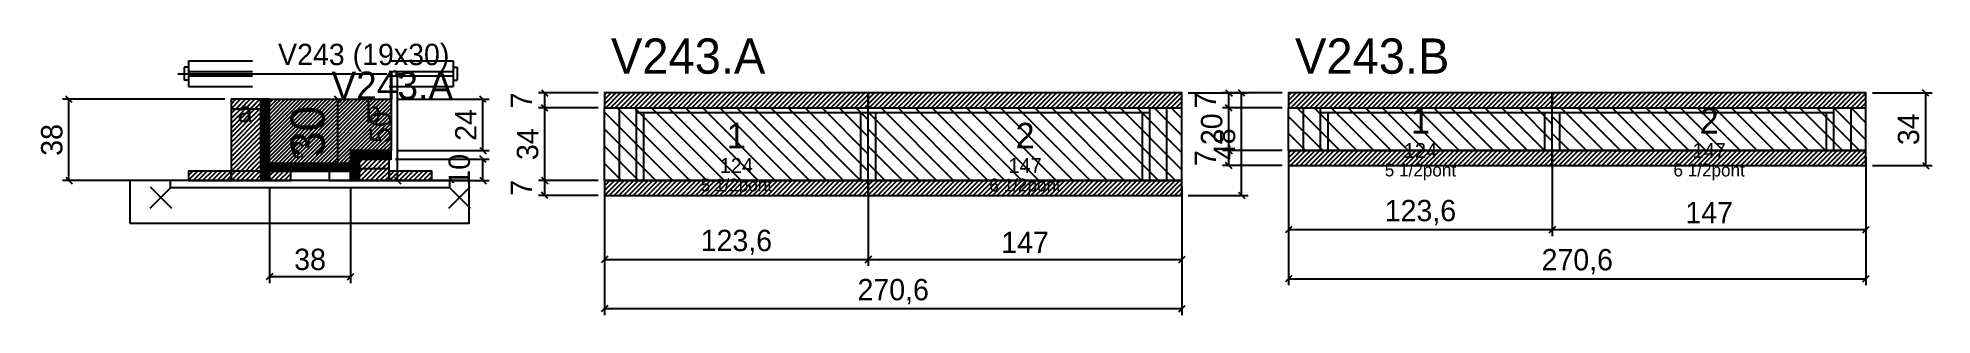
# Model space of a CAD drawing. Extents: x -69 to 819, y -97 to 33.
import ezdxf
from ezdxf.enums import TextEntityAlignment as Align

# ---------------------------------------------------------------- set-up
doc = ezdxf.new("R2010")
doc.units = 0
for name, color, linetype in [('5', 5, 'Continuous'), ('barrote', 126, 'Continuous'), ('CONCRETO', 251, 'Continuous'), ('COTA', 241, 'Continuous'), ('Cota Seção (2x)', 241, 'Continuous'), ('detalhes', 7, 'Continuous'), ('Hachura', 251, 'Continuous'), ('Madeira', 126, 'Continuous'), ('NOMENCLATURA', 7, 'Continuous'), ('Painéis', 200, 'Continuous'), ('presilha', 224, 'Continuous'), ('Reaproveitamento', 30, 'Continuous'), ('SARR_2.2x7', 40, 'Continuous'), ('SARR_3.5x7', 81, 'Continuous'), ('SCO-___-LAJ', 224, 'Continuous'), ('TENSOR', 224, 'Continuous'), ('texto', 7, 'Continuous'), ('Texto Seção', 7, 'Continuous')]:
    doc.layers.add(name, color=color, linetype=linetype)
doc.dimstyles.new('PAINEL', dxfattribs={"dimtxt": 10, "dimasz": 3, "dimexe": 3, "dimexo": 3, "dimgap": 3, "dimtad": 1, "dimblk": 'OBLIQUE', "dimblk1": 'OBLIQUE', "dimcen": 2.5, "dimclrd": 4, "dimclre": 4, "dimclrt": 240, "dimazin": 3, "dimtfac": 1, "dimtmove": 0, "dimatfit": 3})
doc.dimstyles.new('SECAO2X', dxfattribs={"dimtxt": 16, "dimasz": 3, "dimexe": 3, "dimexo": 3, "dimgap": 3, "dimtad": 1, "dimblk": 'OBLIQUE', "dimblk1": 'OBLIQUE', "dimcen": 2.5, "dimclrd": 4, "dimclre": 4, "dimclrt": 240, "dimazin": 3, "dimtfac": 1, "dimtmove": 0, "dimatfit": 3})

# ---------------------------------------------------------------- blocks, each defined once
blk = doc.blocks.new('_OBLIQUE')
at = {"color": 0, "linetype": 'BYBLOCK'}
blk.add_line((-0.5, -0.5), (0.5, 0.5), dxfattribs=at)

msp = doc.modelspace()

# ---------------------------------------------------------------- hatches: boundary and pattern name
at = {"layer": 'COTA'}
h = msp.add_hatch(dxfattribs=at)
h.set_pattern_fill('ANSI31', scale=0.4)
h.paths.add_polyline_path([(40, -26), (40, 4), (97, 4), (97, -20), (78, -20), (78, -26)])
h = msp.add_hatch(dxfattribs=at)
h.set_pattern_fill('ANSI31', scale=0.5)
h.paths.add_polyline_path([(197, 0), (320.6, 0), (320.6, 7), (197, 7)])
h = msp.add_hatch(dxfattribs=at)
h.set_pattern_fill('ANSI31', scale=0.5)
h.paths.add_polyline_path([(320.6, 0), (467.6, 0), (467.6, 7), (320.6, 7)])
h = msp.add_hatch(dxfattribs=at)
h.set_pattern_fill('ANSI31', scale=0.5)
h.paths.add_polyline_path([(517.6, 0), (641.2, 0), (641.2, 7), (517.6, 7)])
h = msp.add_hatch(dxfattribs=at)
h.set_pattern_fill('ANSI31', scale=0.5)
h.paths.add_polyline_path([(641.2, 0), (788.2, 0), (788.2, 7), (641.2, 7)])
h = msp.add_hatch(dxfattribs=at)
h.set_pattern_fill('ANSI31', scale=0.5)
h.paths.add_polyline_path([(517.6, -27), (641.2, -27), (641.2, -20), (517.6, -20)])
h = msp.add_hatch(dxfattribs=at)
h.set_pattern_fill('ANSI31', scale=0.5)
h.paths.add_polyline_path([(641.2, -27), (788.2, -27), (788.2, -20), (641.2, -20)])
h = msp.add_hatch(dxfattribs=at)
h.set_pattern_fill('ANSI31', scale=0.5)
h.paths.add_polyline_path([(197, -41), (320.6, -41), (320.6, -34), (197, -34)])
h = msp.add_hatch(dxfattribs=at)
h.set_pattern_fill('ANSI31', scale=0.5)
h.paths.add_polyline_path([(320.6, -41), (467.6, -41), (467.6, -34), (320.6, -34)])
at = {"layer": 'Hachura'}
h = msp.add_hatch(dxfattribs=at)
h.set_pattern_fill('ANSI31', scale=0.5)
h.paths.add_polyline_path([(22, -34), (36, -34), (36, 4), (22, 4)])
h = msp.add_hatch(dxfattribs=at)
h.set_pattern_fill('ANSI31', scale=0.5)
h.paths.add_polyline_path([(22, -0.4), (36, -0.4), (36, 4), (22, 4)])
h = msp.add_hatch(dxfattribs=at)
h.set_pattern_fill('SOLID')
h.paths.add_polyline_path([(36, -34), (40, -34), (40, 4), (36, 4)])
h = msp.add_hatch(dxfattribs=at)
h.set_pattern_fill('SOLID')
h.paths.add_polyline_path([(40, -29.6), (78, -29.6), (78, -26), (40, -26)])
h = msp.add_hatch(dxfattribs=at)
h.set_pattern_fill('SOLID')
h.paths.add_polyline_path([(78, -24), (97, -24), (97, -20), (78, -20)])
h = msp.add_hatch(dxfattribs=at)
h.set_pattern_fill('SOLID')
h.paths.add_polyline_path([(78, -34), (82, -34), (82, -24), (78, -24)])
h = msp.add_hatch(dxfattribs=at)
h.set_pattern_fill('ANSI31', scale=0.5)
h.paths.add_polyline_path([(82, -34), (96, -34), (96, -24), (82, -24)])
h = msp.add_hatch(dxfattribs=at)
h.set_pattern_fill('ANSI31', scale=0.5)
h.paths.add_polyline_path([(82, -28.4), (96, -28.4), (96, -24), (82, -24)])
h = msp.add_hatch(dxfattribs=at)
h.set_pattern_fill('ANSI31', scale=0.5)
h.paths.add_polyline_path([(2, -34), (22, -34), (22, -29.6), (2, -29.6)])
h = msp.add_hatch(dxfattribs=at)
h.set_pattern_fill('ANSI31', scale=0.5)
h.paths.add_polyline_path([(40, -34), (50, -34), (50, -29.6), (40, -29.6)])
h = msp.add_hatch(dxfattribs=at)
h.set_pattern_fill('ANSI31', scale=0.5)
h.paths.add_polyline_path([(96, -34), (116, -34), (116, -29.6), (96, -29.6)])

# ---------------------------------------------------------------- linework, layer by layer
for p, q in [((0, 19), (0, 13)), ((2, 19), (0, 19)), ((2, 22), (32, 22)), ((2, 22), (2, 10)), ((96, 22), (126, 22)), ((126, 22), (126, 10)), ((126, 19), (128, 19)), ((128, 19), (128, 13)), ((2, 13), (0, 13)), ((2, 17), (32, 17)), ((2, 15), (32, 15)), ((2, 10), (32, 10)), ((96, 17), (126, 17)), ((96, 15), (126, 15)), ((96, 10), (126, 10)), ((126, 13), (128, 13))]:
    msp.add_line(p, q)
at = {"layer": 'barrote'}
msp.add_lwpolyline([(-25.5, -54), (133.5, -54), (133.5, -34), (-25.5, -34)], close=True, dxfattribs=at)
at = {"layer": 'CONCRETO'}
msp.add_lwpolyline([(40, -26), (40, 4), (97, 4), (97, -20), (78, -20), (78, -26)], close=True, dxfattribs=at)
at = {"layer": 'Madeira'}
for points in [[(22, -34), (36, -34), (36, 4), (22, 4)], [(22, -0.4), (36, -0.4), (36, 4), (22, 4)], [(82, -34), (96, -34), (96, -24), (82, -24)], [(82, -28.4), (96, -28.4), (96, -24), (82, -24)], [(2, -34), (22, -34), (22, -29.6), (2, -29.6)], [(22, -34), (36, -34), (36, -29.6), (22, -29.6)], [(40, -34), (50, -34), (50, -29.6), (40, -29.6)], [(68, -34), (78, -34), (78, -29.6), (68, -29.6)], [(96, -34), (116, -34), (116, -29.6), (96, -29.6)]]:
    msp.add_lwpolyline(points, close=True, dxfattribs=at)
at = {"layer": 'Painéis'}
for p, q in [((197, 0), (320.6, 0)), ((197, -34), (197, 0)), ((320.6, -34), (320.6, 0)), ((320.6, -34), (320.6, 0)), ((320.6, 0), (467.6, 0)), ((320.6, -34), (320.6, 0)), ((467.6, -34), (467.6, 0)), ((517.6, 0), (641.2, 0)), ((517.6, -20), (517.6, 0)), ((641.2, -20), (641.2, 0)), ((641.2, -20), (641.2, 0)), ((641.2, 0), (788.2, 0)), ((641.2, -20), (641.2, 0)), ((788.2, -20), (788.2, 0)), ((517.6, -20), (641.2, -20)), ((641.2, -20), (788.2, -20)), ((197, -34), (320.6, -34)), ((320.6, -34), (467.6, -34))]:
    msp.add_line(p, q, dxfattribs=at)
for points in [[(36, -34), (40, -34), (40, 4), (36, 4)], [(40, -29.6), (78, -29.6), (78, -26), (40, -26)], [(78, -24), (97, -24), (97, -20), (78, -20)], [(78, -34), (82, -34), (82, -24), (78, -24)]]:
    msp.add_lwpolyline(points, close=True, dxfattribs=at)
at = {"layer": 'presilha'}
for p, q in [((-16, -47), (-6, -37)), ((-16, -37), (-6, -47)), ((124, -47), (134, -37)), ((124, -37), (134, -47))]:
    msp.add_line(p, q, dxfattribs=at)
at = {"layer": 'Reaproveitamento', "color": 30}
for p, q in [((237, -34), (203, 0)), ((245, -34), (211, 0)), ((253, -34), (219, 0)), ((261, -34), (227, 0)), ((269, -34), (235, 0)), ((277, -34), (243, 0)), ((285, -34), (251, 0)), ((293, -34), (259, 0)), ((301, -34), (267, 0)), ((309, -34), (275, 0)), ((317, -34), (283, 0)), ((320.6, -29.6), (291, 0)), ((320.6, -21.6), (299, 0)), ((320.6, -13.6), (307, 0)), ((320.6, -5.6), (315, 0)), ((360.6, -34), (326.6, 0)), ((368.6, -34), (334.6, 0)), ((376.6, -34), (342.6, 0)), ((384.6, -34), (350.6, 0)), ((392.6, -34), (358.6, 0)), ((400.6, -34), (366.6, 0)), ((408.6, -34), (374.6, 0)), ((416.6, -34), (382.6, 0)), ((424.6, -34), (390.6, 0)), ((432.6, -34), (398.6, 0)), ((440.6, -34), (406.6, 0)), ((448.6, -34), (414.6, 0)), ((456.6, -34), (422.6, 0)), ((464.6, -34), (430.6, 0)), ((467.6, -29), (438.6, 0)), ((467.6, -21), (446.6, 0)), ((467.6, -13), (454.6, 0)), ((467.6, -5), (462.6, 0)), ((541.6, -20), (521.6, 0)), ((549.6, -20), (529.6, 0)), ((557.6, -20), (537.6, 0)), ((565.6, -20), (545.6, 0)), ((573.6, -20), (553.6, 0)), ((581.6, -20), (561.6, 0)), ((589.6, -20), (569.6, 0)), ((597.6, -20), (577.6, 0)), ((605.6, -20), (585.6, 0)), ((613.6, -20), (593.6, 0)), ((621.6, -20), (601.6, 0)), ((629.6, -20), (609.6, 0)), ((637.6, -20), (617.6, 0)), ((641.2, -15.6), (625.6, 0)), ((641.2, -7.6), (633.6, 0)), ((665.2, -20), (645.2, 0)), ((673.2, -20), (653.2, 0)), ((681.2, -20), (661.2, 0)), ((689.2, -20), (669.2, 0)), ((697.2, -20), (677.2, 0)), ((705.2, -20), (685.2, 0)), ((713.2, -20), (693.2, 0)), ((721.2, -20), (701.2, 0)), ((729.2, -20), (709.2, 0)), ((737.2, -20), (717.2, 0)), ((745.2, -20), (725.2, 0)), ((753.2, -20), (733.2, 0)), ((761.2, -20), (741.2, 0)), ((769.2, -20), (749.2, 0)), ((777.2, -20), (757.2, 0)), ((785.2, -20), (765.2, 0)), ((788.2, -15), (773.2, 0)), ((788.2, -7), (781.2, 0)), ((229, -34), (197, -2)), ((352.6, -34), (320.6, -2)), ((533.6, -20), (517.6, -4)), ((657.2, -20), (641.2, -4)), ((221, -34), (197, -10)), ((344.6, -34), (320.6, -10)), ((525.6, -20), (517.6, -12)), ((649.2, -20), (641.2, -12)), ((213, -34), (197, -18)), ((205, -34), (197, -26)), ((336.6, -34), (320.6, -18)), ((328.6, -34), (320.6, -26)), ((517.6, -20), (517.6, -20)), ((641.2, -20), (641.2, -20)), ((197, -34), (197, -34)), ((320.6, -34), (320.6, -34))]:
    msp.add_line(p, q, dxfattribs=at)
at = {"layer": 'SARR_2.2x7'}
for p, q in [((204, -34), (204, 0)), ((460.6, -34), (460.6, 0)), ((524.6, -20), (524.6, 0)), ((781.2, -20), (781.2, 0)), ((212, -2.2), (320.6, -2.2)), ((320.6, -2.2), (452.6, -2.2)), ((532.6, -2.2), (641.2, -2.2)), ((641.2, -2.2), (773.2, -2.2))]:
    msp.add_line(p, q, dxfattribs=at)
at = {"layer": 'SARR_3.5x7'}
for p, q in [((212, -34), (212, 0)), ((320.6, -34), (320.6, 0)), ((320.6, -34), (320.6, 0)), ((452.6, -34), (452.6, 0)), ((532.6, -20), (532.6, 0)), ((641.2, -20), (641.2, 0)), ((641.2, -20), (641.2, 0)), ((773.2, -20), (773.2, 0)), ((215.5, -34), (215.5, -2.2)), ((317.1, -34), (317.1, -2.2)), ((324.1, -34), (324.1, -2.2)), ((449.1, -34), (449.1, -2.2)), ((536.1, -20), (536.1, -2.2)), ((637.7, -20), (637.7, -2.2)), ((644.7, -20), (644.7, -2.2)), ((769.7, -20), (769.7, -2.2)), ((532.6, -20), (536.1, -20)), ((637.7, -20), (641.2, -20)), ((641.2, -20), (644.7, -20)), ((769.7, -20), (773.2, -20)), ((212, -34), (215.5, -34)), ((317.1, -34), (320.6, -34)), ((320.6, -34), (324.1, -34)), ((449.1, -34), (452.6, -34))]:
    msp.add_line(p, q, dxfattribs=at)
at = {"layer": 'SCO-___-LAJ'}
for points in [[(197, 0), (320.6, 0), (320.6, 7), (197, 7)], [(320.6, 0), (467.6, 0), (467.6, 7), (320.6, 7)], [(517.6, 0), (641.2, 0), (641.2, 7), (517.6, 7)], [(641.2, 0), (788.2, 0), (788.2, 7), (641.2, 7)], [(517.6, -27), (641.2, -27), (641.2, -20), (517.6, -20)], [(641.2, -27), (788.2, -27), (788.2, -20), (641.2, -20)], [(-6.5, -37.2), (124.5, -37.2), (124.5, -34), (-6.5, -34)], [(197, -41), (320.6, -41), (320.6, -34), (197, -34)], [(320.6, -41), (467.6, -41), (467.6, -34), (320.6, -34)]]:
    msp.add_lwpolyline(points, close=True, dxfattribs=at)
at = {"layer": 'TENSOR'}
msp.add_line((-3, 16), (95, 16), dxfattribs=at)

# ---------------------------------------------------------------- texts
at = {"layer": '5'}
for s, height, p in [('1', 12, (579.4, -6)), ('2', 12, (714.7, -6)), ('1', 12, (258.8, -13)), ('2', 12, (394.1, -13)), ('124', 7, (579.4, -20)), ('147', 7, (714.7, -20)), ('124', 7, (258.8, -27)), ('147', 7, (394.1, -27))]:
    msp.add_text(s, height=height, dxfattribs=at).set_placement(p, align=Align.MIDDLE_CENTER)
at = {"layer": 'detalhes'}
for s, p in [('a', (25, -6.7)), ('b', (85, -6.7)), ('c', (50, -23.5))]:
    msp.add_text(s, height=9.6, dxfattribs=at).set_placement(p)
at = {"layer": 'NOMENCLATURA'}
for s, p in [('V243.A', (200, 16)), ('V243.B', (520.6, 16))]:
    msp.add_text(s, height=16.5, dxfattribs=at).set_placement(p)
at = {"layer": 'texto', "char_height": 6, "attachment_point": 5}
for s, insert in [('5 1/2pont', (579.4, -30)), ('6 1/2pont', (714.7, -30)), ('5 1/2pont', (258.8, -37)), ('6 1/2pont', (394.1, -37))]:
    msp.add_mtext(s, dxfattribs=dict(at, insert=insert))
at = {"layer": 'Texto Seção'}
for s, height, p in [('V243 (19x30)', 10, (44, 20)), ('V243.A', 13, (69, 4))]:
    msp.add_text(s, height=height, dxfattribs=at).set_placement(p)

# ---------------------------------------------------------------- dimensions: what is measured, and where the dimension line sits
at = {"layer": 'COTA'}
for base, p1, p2 in [((100, -34), (96, -34), (96, 16)), ((-54, -34), (2, -34), (22, 4)), ((140, -20), (97, -20), (97, 4)), ((169, 0), (197, 0), (197, 7)), ((169, -34), (197, -34), (197, 0)), ((495.6, -41), (467.6, -41), (467.6, 7)), ((489.6, 0), (517.6, 0), (517.6, 7)), ((489.6, -20), (517.6, -20), (517.6, 0)), ((816.2, -27), (788.2, -27), (788.2, 7)), ((140, -34), (96, -34), (96, -24)), ((489.6, -27), (517.6, -27), (517.6, -20)), ((169, -41), (197, -41), (197, -34))]:
    msp.add_linear_dim(base=base, p1=p1, p2=p2, angle=90, dimstyle='PAINEL', dxfattribs=at).render()
for base, p1, p2 in [((517.6, -57), (517.6, -20), (641.2, -20)), ((517.6, -80), (517.6, -20), (788.2, -20)), ((641.2, -57), (641.2, -20), (788.2, -20)), ((40, -79), (40, -34), (78, -34)), ((197, -71), (197, -34), (320.6, -34)), ((197, -94), (197, -34), (467.6, -34)), ((320.6, -71), (320.6, -34), (467.6, -34))]:
    msp.add_linear_dim(base=base, p1=p1, p2=p2, dimstyle='PAINEL', dxfattribs=at).render()
at = {"layer": 'Cota Seção (2x)'}
msp.add_linear_dim(base=(72, -26), p1=(40, -26), p2=(40, 4), angle=90, dimstyle='SECAO2X', dxfattribs=at).render()

doc.saveas('drawing.dxf')
